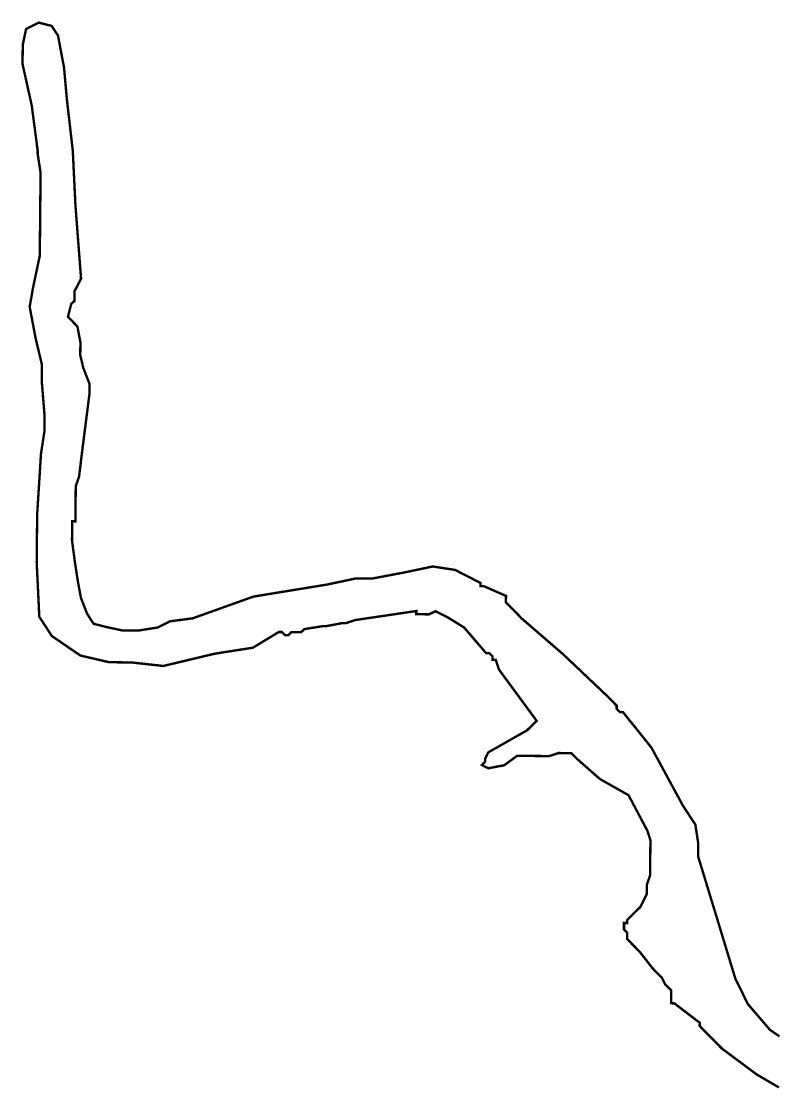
# Model space of a CAD drawing. Header units: metres. Extents: x 290190 to 339802, y 1811045 to 1991312.
# Drawn here: x 313331 to 314285, y 1951286 to 1952628 of the extents above; entities that cross this region are included whole.
import ezdxf

# ---------------------------------------------------------------- set-up
doc = ezdxf.new("R2010")
doc.units = ezdxf.units.M
doc.header["$MEASUREMENT"] = 0
doc.layers.add('HAZARDS LINE', color=1, linetype='Continuous')

msp = doc.modelspace()

# ---------------------------------------------------------------- linework, layer by layer
at = {"layer": 'HAZARDS LINE', "lineweight": 18, "const_width": 3.01}
msp.add_lwpolyline([(314283.3, 1951287.4), (314255.3, 1951303.8), (314211.5, 1951336.4), (314187.6, 1951360.7), (314183.6, 1951364.8), (314183.7, 1951368.8), (314151.8, 1951393.2), (314147.8, 1951393.3), (314147.9, 1951409.3), (314144, 1951413.4), (314140, 1951417.5), (314136, 1951425.5), (314124.1, 1951437.7), (314108.3, 1951458), (314092.3, 1951474.2), (314092.4, 1951482.2), (314088.5, 1951486.3), (314088.5, 1951494.3), (314092.6, 1951494.3), (314092.6, 1951498.3), (314108.8, 1951514.2), (314117, 1951530.2), (314117.1, 1951542.2), (314121.3, 1951554.3), (314121.7, 1951598.4), (314117.8, 1951610.5), (314094.2, 1951655), (314058.2, 1951675.4), (314030.4, 1951699.8), (314022.4, 1951707.9), (314006.3, 1951708.1), (313994.3, 1951704.2), (313954.1, 1951704.6), (313937.9, 1951692.7), (313917.8, 1951688.9), (313909.8, 1951693), (313913.8, 1951697), (313913.9, 1951701), (313918, 1951709), (313966.5, 1951736.6), (313978.6, 1951748.6), (313931.1, 1951813.3), (313927.2, 1951825.4), (313923.2, 1951825.5), (313923.2, 1951829.5), (313919.2, 1951833.5), (313915.2, 1951833.6), (313887.4, 1951866), (313867.5, 1951878.3), (313851.5, 1951886.5), (313843.4, 1951882.5), (313827.3, 1951882.7), (313827.4, 1951886.7), (313750.9, 1951875.4), (313738.9, 1951871.5), (313734.8, 1951871.6), (313714.7, 1951867.8), (313710.7, 1951867.8), (313686.6, 1951864), (313682.5, 1951860.1), (313670.4, 1951860.2), (313666.4, 1951856.2), (313662.4, 1951856.2), (313658.4, 1951860.3), (313654.4, 1951860.3), (313622, 1951840.6), (313573.8, 1951833), (313509.3, 1951817.6), (313469.2, 1951822), (313441.1, 1951822.3), (313405, 1951830.7), (313369.1, 1951855.2), (313353.3, 1951879.5), (313350, 1951947.8), (313350.6, 1952008.1), (313355.4, 1952084.4), (313359.7, 1952112.4), (313359.9, 1952132.5), (313356.3, 1952176.8), (313356.5, 1952196.9), (313348.8, 1952229.1), (313341.2, 1952269.3), (313345.4, 1952293.4), (313353.9, 1952333.5), (313354.9, 1952437.9), (313351.2, 1952462.1), (313351.2, 1952466.1), (313343.8, 1952522.4), (313332.2, 1952574.8), (313332.5, 1952598.9), (313336.7, 1952618.9), (313352.8, 1952626.8), (313368.9, 1952622.6), (313376.8, 1952610.5), (313384.4, 1952570.2), (313388, 1952530), (313391.7, 1952497.8), (313395.4, 1952465.7), (313398.7, 1952397.3), (313405.8, 1952304.8), (313397.6, 1952288.8), (313397.5, 1952276.8), (313393.4, 1952272.8), (313389.3, 1952256.8), (313401.2, 1952244.6), (313405, 1952224.5), (313404.8, 1952208.4), (313408.7, 1952192.3), (313416.5, 1952172.1), (313416.4, 1952160.1), (313407.7, 1952091.9), (313403.3, 1952055.8), (313399.1, 1952043.7), (313398.7, 1951999.5), (313394.7, 1951999.6), (313394.4, 1951975.5), (313398.2, 1951947.3), (313401.9, 1951923.2), (313405.7, 1951903), (313413.6, 1951882.9), (313421.5, 1951870.7), (313437.5, 1951866.6), (313457.6, 1951862.3), (313477.6, 1951862.1), (313501.8, 1951865.9), (313517.9, 1951873.8), (313546.1, 1951877.5), (313622.7, 1951904.9), (313715.2, 1951920), (313751.5, 1951927.7), (313771.6, 1951927.5), (313811.8, 1951935.1), (313848, 1951942.7), (313876.1, 1951938.4), (313908.1, 1951922), (313908.1, 1951918), (313912.1, 1951918), (313940.1, 1951905.7), (313940, 1951897.6), (313944, 1951893.6), (313959.9, 1951877.3), (314011.6, 1951832.6), (314067.3, 1951779.8), (314071.3, 1951775.7), (314079.3, 1951767.6), (314079.2, 1951763.6), (314083.2, 1951759.6), (314087.2, 1951759.5), (314122.9, 1951715), (314162.4, 1951642.2), (314178.2, 1951618), (314181.9, 1951593.8), (314181.8, 1951577.7), (314205.1, 1951501.2), (314228.4, 1951424.6), (314244.2, 1951392.3), (314272, 1951359.9), (314283.9, 1951351.7)], dxfattribs=at)

doc.saveas('drawing.dxf')
